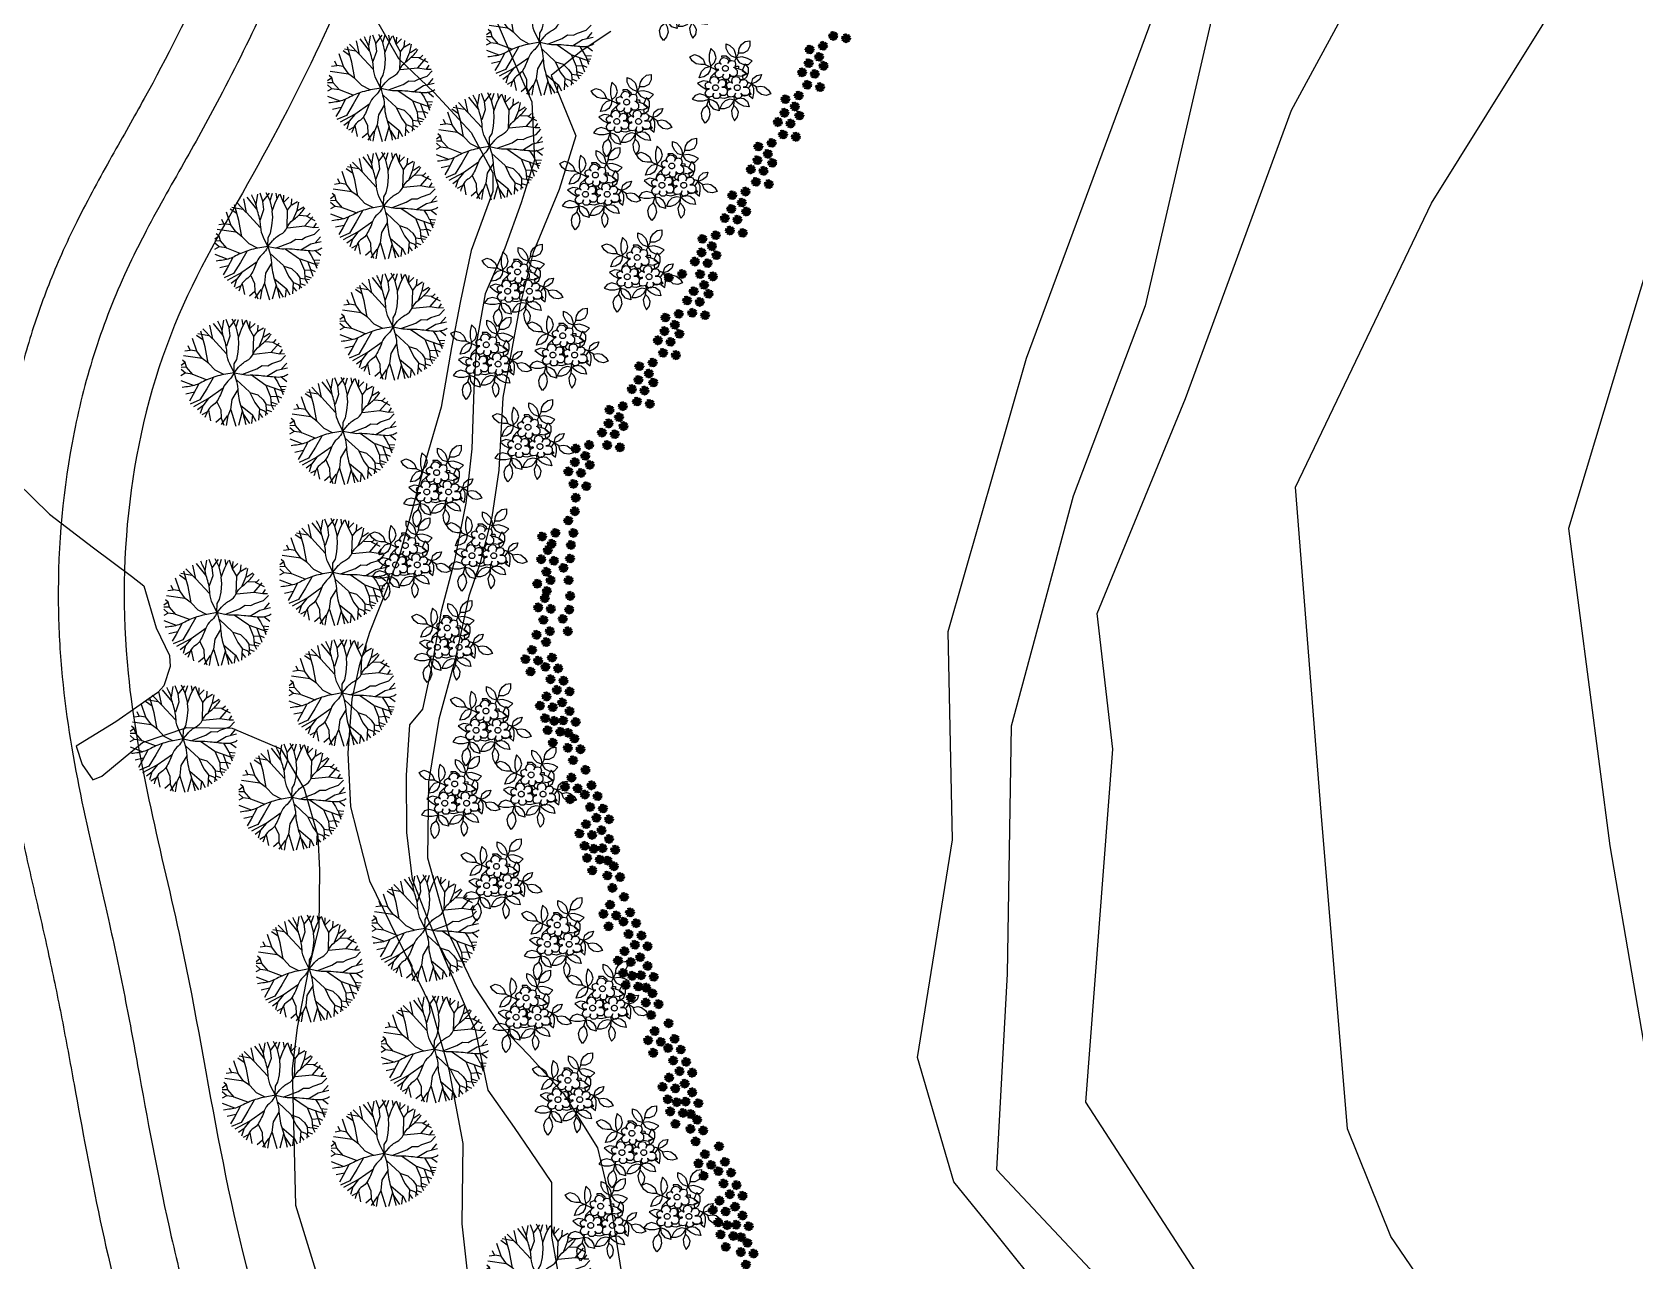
# Model space of a CAD drawing. Header units: millimetres. Extents: x 1101 to 4203, y 1053 to 1744.
# Drawn here: x 1181.4 to 1254.4, y 1649.6 to 1705.5 of the extents above; entities that cross this region are included whole.
import ezdxf

# ---------------------------------------------------------------- set-up
doc = ezdxf.new("R2010")
doc.units = ezdxf.units.MM
doc.layers.add('01_Fina', color=7, linetype='Continuous')
doc.layers.add('NEW_PLANTS', color=7, linetype='Continuous')
doc.styles.get("Standard").update_dxf_attribs({"font": 'arial.ttf'})

# ---------------------------------------------------------------- blocks, each defined once
blk = doc.blocks.new('shrubs1')
at = {"color": 70}
for points in [[(4340.8, 952, -0.243115), (4338.9, 955.2, -0.399574), (4342.1, 953.4, -0.151757), (4340.5, 953.9, -0.102993), (4340.8, 952, 4.231592)], [(4343.5, 951.8, -0.243115), (4341, 956.5, -0.399574), (4345.5, 953.8, -0.151757), (4343.2, 954.6, -0.102993), (4343.5, 951.8, 4.231592)], [(4344.5, 955, -0.243115), (4344.4, 958.8, -0.399574), (4346.3, 955.6, -0.151757), (4345.2, 956.8, -0.102993), (4344.5, 955, 4.231592)], [(4347, 950.2, -0.338305), (4347.7, 953.8, -0.306628), (4349.1, 949.7, -0.198031), (4347.9, 952, -0.284575), (4347, 950.2, 2.19888)], [(4349.4, 953.6, -0.243115), (4351.5, 958.5, -0.399574), (4352.1, 953.3, -0.151757), (4351.3, 955.6, -0.102993), (4349.4, 953.6, 4.231592)], [(4351.4, 952, -0.243115), (4354.6, 953.9, -0.399574), (4352.8, 950.6, -0.151757), (4353.3, 952.3, -0.102993), (4351.4, 952, 4.231592)], [(4353.6, 954.2, -0.243115), (4356.8, 956, -0.399574), (4355.1, 952.8, -0.151757), (4355.5, 954.4, -0.102993), (4353.6, 954.2, 4.231592)], [(4341.3, 946.2, -0.243115), (4336, 947.1, -0.399574), (4341, 948.9, -0.151757), (4338.9, 947.7, -0.102993), (4341.3, 946.2, 4.231592)], [(4339.9, 942.8, -0.243115), (4336.2, 942.8, -0.399574), (4339.3, 944.7, -0.151757), (4338.1, 943.6, -0.102993), (4339.9, 942.8, 4.231592)], [(4344.3, 940.9, -0.243115), (4340.3, 937.4, -0.399574), (4341.9, 942.4, -0.151757), (4341.7, 940, -0.102993), (4344.3, 940.9, 4.231592)], [(4343.5, 944.2, -0.243115), (4340.3, 942.3, -0.399574), (4342, 945.6, -0.151757), (4341.5, 943.9, -0.102993), (4343.5, 944.2, 4.231592)], [(4343.6, 948, -0.243115), (4340.4, 949.8, -0.399574), (4344, 949.9, -0.151757), (4342.4, 949.5, -0.102993), (4343.6, 948, 4.231592)], [(4346.3, 943.4, -0.338305), (4343, 941.8, -0.306628), (4345.4, 945.5, -0.198031), (4344.3, 943.1, -0.284575), (4346.3, 943.4, 2.19888)], [(4347.4, 937.5, -0.243115), (4345.6, 934.3, -0.399574), (4345.5, 937.9, -0.151757), (4345.9, 936.3, -0.102993), (4347.4, 937.5, 4.231592)], [(4350.4, 941.8, -0.243115), (4350.4, 938.1, -0.399574), (4348.5, 941.2, -0.151757), (4349.7, 940, -0.102993), (4350.4, 941.8, 4.231592)], [(4352.1, 938.3, -0.243115), (4352.1, 934.6, -0.399574), (4350.2, 937.7, -0.151757), (4351.4, 936.5, -0.102993), (4352.1, 938.3, 4.231592)], [(4351.8, 944.5, -0.243115), (4355.1, 942.6, -0.399574), (4351.4, 942.6, -0.151757), (4353, 942.9, -0.102993), (4351.8, 944.5, 4.231592)], [(4353.3, 941.7, -0.243115), (4356, 937.1, -0.399574), (4351.4, 939.6, -0.151757), (4353.7, 938.9, -0.102993), (4353.3, 941.7, 4.231592)], [(4352.8, 947.4, -0.338305), (4356.3, 946, -0.306628), (4352, 945.3, -0.198031), (4354.5, 946.1, -0.284575), (4352.8, 947.4, 2.19888)], [(4354.8, 944.1, -0.243115), (4359.1, 940.9, -0.399574), (4353.9, 941.4, -0.151757), (4356.3, 941.7, -0.102993), (4354.8, 944.1, 4.231592)], [(4355.3, 947.2, -0.243115), (4360.5, 946.2, -0.399574), (4355.6, 944.4, -0.151757), (4357.6, 945.7, -0.102993), (4355.3, 947.2, 4.231592)], [(4356.7, 950.5, -0.243115), (4360.4, 950.5, -0.399574), (4357.2, 948.6, -0.151757), (4358.5, 949.8, -0.102993), (4356.7, 950.5, 4.231592)]]:
    blk.add_lwpolyline(points, format="xyb", dxfattribs=at)
at = {"color": 46, "lineweight": 25}
for points in [[(4348.3, 946.7, 0.082733), (4340.6, 953.7, 20.273115)], [(4348.3, 946.7, 0.118288), (4343.4, 954.5, 14.536196)], [(4349.9, 949.1, 0.052373), (4351.3, 955.5, 35.05362)], [(4348.3, 946.7, 0.071347), (4339, 947.6, 7.890142)], [(4348.3, 946.7, 0.216963), (4341.6, 944.1, -0.417545)], [(4345.8, 936.4, -0.068386), (4348.3, 946.7, 3.442757)], [(4348.3, 946.7, -0.116255), (4353.2, 952.1, -0.060372)], [(4348.3, 946.7, -0.138137), (4358, 949.8, -6.895939)], [(4354.3, 946.2, 0.065358), (4348.3, 946.7, 1.516281)], [(4348.3, 946.7, -0.109166), (4349.7, 940.2, 0.286313)], [(4351.4, 936.7, 0.100215), (4350.9, 939.7, -1.505929)]]:
    blk.add_lwpolyline(points, format="xyb", dxfattribs=at)
for points in [[(4347.2, 953.2), (4345.2, 956.6)], [(4354.6, 953.5), (4355.4, 954.4)], [(4338.2, 943.6), (4340.3, 943.9)], [(4341.8, 940), (4343.1, 942.4)], [(4346.4, 948.9), (4342.3, 949.6)], [(4348.3, 946.7), (4344.5, 943.3)], [(4348.3, 946.7), (4348, 951.6)], [(4353.6, 939.1), (4348.3, 946.7)], [(4353, 943), (4349.9, 944.4)], [(4356.2, 941.8), (4354.5, 942.3)], [(4357.5, 945.6), (4355.4, 945.4)]]:
    blk.add_lwpolyline(points, dxfattribs=at)
at = {"color": 0, "flags": 1}
for tag, p in [('ITEM', (4350.4, 947)), ('SIZE', (4350.4, 945.8))]:
    blk.add_attdef(tag, p, '', height=0.5, dxfattribs=at)
blk = doc.blocks.new('s1')
blk.add_blockref('shrubs1', (0, 0))
blk = doc.blocks.new('shrubs')
at = {"layer": 'NEW_PLANTS', "color": 70, "linetype": 'Continuous'}
for points in [[(4503.76, 910), (4505.08, 910.66), (4506.4, 910.22), (4507.51, 909.33), (4508.17, 907.79), (4506.85, 907.79), (4505.52, 908.01), (4504.42, 908.89)], [(4509.71, 912.42), (4509.27, 910.66), (4509.27, 908.89), (4509.71, 907.35), (4510.82, 908.45), (4511.26, 909.78), (4510.82, 911.32)], [(4514.12, 913.75), (4515.23, 913.3), (4516.33, 912.2), (4516.77, 911.1), (4516.99, 909.78), (4515.67, 910.22), (4514.79, 911.1), (4514.12, 912.42)], [(4520.96, 914.63), (4520.96, 913.08), (4520.3, 911.76), (4518.98, 911.1), (4517.65, 911.1), (4517.87, 912.42), (4518.54, 913.53), (4519.64, 914.41)], [(4506.4, 904.04), (4507.07, 905.8), (4508.17, 906.91), (4509.71, 907.35), (4509.49, 906.03), (4508.83, 904.92), (4507.73, 904.26)], [(4521.62, 908.89), (4520.3, 909.55), (4518.76, 910), (4516.99, 909.78), (4517.87, 908.45), (4519.2, 907.79), (4520.52, 907.79)], [(4518.98, 903.38), (4520.08, 904.26), (4520.52, 905.58), (4520.52, 906.91), (4519.64, 908.01), (4518.73, 906.15), (4520.1, 905.12), (4518.73, 904.64)], [(4524.27, 904.92), (4523.83, 903.6), (4522.73, 902.72), (4521.4, 902.28), (4521.84, 903.82), (4522.95, 904.7)], [(4526.92, 899.41), (4525.59, 898.97), (4524.27, 899.19), (4523.17, 900.07), (4522.73, 901.39), (4524.05, 901.61), (4525.15, 901.39), (4526.25, 900.51)], [(4504.42, 897.86), (4505.96, 897.42), (4507.51, 897.42), (4509.27, 897.86), (4508.17, 898.97), (4506.63, 899.41), (4505.3, 898.97)], [(4512.14, 894.55), (4510.6, 895), (4509.49, 896.32), (4509.27, 897.86), (4510.37, 897.64), (4511.26, 896.98), (4511.92, 895.88)], [(4512.36, 895.22), (4513.68, 895.22), (4515.01, 895.66), (4515.89, 896.54), (4516.55, 897.64), (4515.23, 897.86), (4513.9, 897.42), (4513.02, 896.54)], [(4520.74, 895.66), (4519.2, 895.88), (4517.87, 896.54), (4516.55, 897.64), (4517.87, 898.3), (4519.2, 898.08), (4520.3, 897.2)], [(4508.17, 891.03), (4507.29, 892.35), (4507.07, 893.89), (4507.51, 895.22), (4508.61, 896.1), (4509.27, 895), (4509.49, 893.45), (4509.05, 892.13)], [(4516.55, 891.69), (4517.43, 892.79), (4517.65, 894.11), (4517.21, 895.22), (4516.33, 896.1), (4515.67, 894.55), (4515.89, 893.01)]]:
    blk.add_lwpolyline(points, close=True, dxfattribs=at)
for points in [[(4517.65, 911.1), (4516.51, 908.81)], [(4508.17, 907.79), (4511.04, 906.47), (4511.57, 906.06)], [(4512.61, 908.04), (4512.58, 907.98)], [(4515.38, 908.87), (4515.23, 909.33), (4514.12, 910.22), (4512.8, 910.22), (4512.94, 909.6)], [(4517.1, 904.86), (4517.21, 904.7), (4518.76, 904.48), (4520.08, 905.14), (4518.76, 906.25), (4517.63, 906.63), (4516.28, 906.94)], [(4516.73, 907.38), (4517.65, 907.35), (4517.7, 906.63), (4516.76, 906.69)], [(4509.02, 902.78), (4508.83, 902.94), (4507.51, 903.16), (4505.96, 902.5), (4507.29, 901.39), (4508.74, 900.56)], [(4511.15, 905.48), (4510.82, 905.36), (4509.71, 904.26), (4509.29, 902.8)], [(4511.78, 903.65), (4511.92, 903.82), (4511.94, 904.04)], [(4513.48, 903.84), (4513.12, 903.47)], [(4513.13, 903.47), (4513.24, 903.6)], [(4513.25, 904.76), (4513.28, 904.74)], [(4514.03, 901.09), (4514.12, 901.17), (4514.34, 902.72), (4514.11, 903.52)], [(4514.52, 903.52), (4515.14, 902.77)], [(4515.65, 904.51), (4515.23, 904.26), (4515.11, 904.26)], [(4515.42, 900.83), (4515.23, 901.17)], [(4518.78, 903.4), (4518.09, 903.48)], [(4518.37, 903.26), (4518.15, 903.21)], [(4522.73, 901.39), (4520.96, 902.5), (4520.15, 902.86)], [(4520.8, 899.88), (4521.27, 899.28), (4520.74, 898.97), (4521.84, 898.08), (4522.06, 899.63), (4522.06, 900.95), (4521.4, 902.28), (4520.74, 901.39), (4520.52, 900.95)], [(4508.61, 896.1), (4509.35, 898.5)], [(4515.25, 898.56), (4515.23, 898.53), (4513.68, 898.08), (4512.14, 898.3), (4512.11, 898.33)], [(4514.45, 900.25), (4514.6, 900.19)], [(4516.33, 896.1), (4516.55, 897.86), (4516.35, 898.68)], [(4516.8, 899.33), (4516.75, 899.35)], [(4520.8, 899.76), (4521.18, 899.19), (4519.42, 898.75), (4518.57, 898.85)]]:
    blk.add_lwpolyline(points, dxfattribs=at)
at = {"layer": 'NEW_PLANTS', "color": 30, "linetype": 'Continuous', "true_color": 0xf26722}
blk.add_lwpolyline([(4516.64, 906.81), (4517.3, 906.15), (4517.3, 905.06), (4516.64, 904.4), (4515.76, 904.4), (4515.11, 905.06), (4515.11, 904.18), (4514.67, 903.52), (4513.79, 903.52), (4513.13, 904.18), (4513.35, 905.06), (4513.13, 904.4), (4512.26, 903.96), (4511.38, 904.18), (4510.94, 905.06), (4511.38, 905.93), (4512.04, 906.37), (4511.38, 906.37), (4510.94, 907.25), (4511.16, 907.91), (4512.04, 908.34), (4512.7, 907.91), (4512.26, 908.56), (4512.7, 909.44), (4513.35, 909.88), (4514.23, 909.66), (4514.89, 909), (4514.67, 908.12), (4515.11, 908.78), (4515.76, 909), (4516.64, 908.78), (4516.86, 907.91), (4516.64, 907.03)], dxfattribs=at)
for points in [[(4513.1, 906.71, -0.098476), (4513.16, 907.03, -0.098485), (4513.34, 907.29, -0.098498), (4513.61, 907.47, -0.098507), (4513.93, 907.54, -0.098507), (4514.24, 907.47, -0.098498), (4514.51, 907.29, -0.098485), (4514.69, 907.03, -0.098476), (4514.75, 906.71, -0.098476), (4514.69, 906.39, -0.098485), (4514.51, 906.12, -0.098498), (4514.24, 905.94, -0.098507), (4513.93, 905.88, -0.098507), (4513.61, 905.94, -0.098498), (4513.34, 906.12, -0.098485), (4513.16, 906.39, -0.098476)], [(4510.27, 901.17, -0.098476), (4510.33, 901.49, -0.098485), (4510.51, 901.76, -0.098498), (4510.78, 901.94, -0.098507), (4511.1, 902, -0.098507), (4511.42, 901.94, -0.098498), (4511.68, 901.76, -0.098485), (4511.86, 901.49, -0.098476), (4511.93, 901.17, -0.098476), (4511.86, 900.86, -0.098485), (4511.68, 900.59, -0.098498), (4511.42, 900.41, -0.098507), (4511.1, 900.34, -0.098507), (4510.78, 900.41, -0.098498), (4510.51, 900.59, -0.098485), (4510.33, 900.86, -0.098476)], [(4516.51, 901.17, -0.098476), (4516.57, 901.49, -0.098485), (4516.75, 901.76, -0.098498), (4517.02, 901.94, -0.098507), (4517.34, 902, -0.098507), (4517.66, 901.94, -0.098498), (4517.93, 901.76, -0.098485), (4518.11, 901.49, -0.098476), (4518.17, 901.17, -0.098476), (4518.11, 900.86, -0.098485), (4517.93, 900.59, -0.098498), (4517.66, 900.41, -0.098507), (4517.34, 900.34, -0.098507), (4517.02, 900.41, -0.098498), (4516.75, 900.59, -0.098485), (4516.57, 900.86, -0.098476)]]:
    blk.add_lwpolyline(points, format="xyb", close=True, dxfattribs=at)
for points in [[(4509.41, 900.89), (4508.53, 900.89), (4508.1, 901.77), (4508.31, 902.43), (4509.19, 902.87), (4509.85, 902.43), (4509.41, 903.08), (4509.85, 903.96), (4510.51, 904.4), (4511.38, 904.18), (4512.04, 903.3), (4511.82, 902.43), (4512.26, 903.3), (4512.92, 903.52), (4513.79, 903.3), (4514.01, 902.43), (4513.79, 901.55), (4512.92, 901.33), (4513.79, 901.33), (4514.45, 900.67), (4514.45, 899.58), (4513.79, 898.92), (4512.92, 898.92), (4512.26, 899.58), (4512.48, 898.7), (4511.82, 898.04), (4510.94, 898.04), (4510.29, 898.7), (4510.51, 899.58), (4510.29, 898.7), (4509.41, 898.48), (4508.53, 898.7), (4508.1, 899.58), (4508.53, 900.46)], [(4515.54, 900.89), (4514.67, 900.89), (4514.23, 901.77), (4514.45, 902.43), (4515.33, 902.87), (4515.98, 902.43), (4515.76, 903.08), (4515.98, 903.96), (4516.86, 904.4), (4517.74, 904.18), (4518.17, 903.3), (4517.95, 902.43), (4518.39, 903.3), (4519.27, 903.52), (4519.93, 903.3), (4520.36, 902.43), (4519.93, 901.55), (4519.05, 901.33), (4520.15, 901.33), (4520.8, 900.67), (4520.8, 899.58), (4520.15, 898.92), (4519.05, 898.92), (4518.39, 899.58), (4518.61, 898.7), (4517.95, 898.04), (4517.08, 898.04), (4516.64, 898.7), (4516.86, 899.58), (4516.42, 898.7), (4515.54, 898.48), (4514.67, 898.7), (4514.45, 899.58), (4514.67, 900.46)]]:
    blk.add_lwpolyline(points, close=True, dxfattribs=at)
blk = doc.blocks.new('tree9')
at = {"color": 106}
for p, q in [((950.91, 449.87), (948.69, 452.66)), ((950.75, 450.95), (951.14, 453.4)), ((952.34, 451.69), (951.65, 453.57)), ((952.34, 451.63), (953.87, 453.57)), ((953.99, 451.86), (953.08, 453.69)), ((953.99, 451.86), (954.56, 453.63)), ((955.3, 451.58), (956.21, 453.34)), ((955.64, 452.2), (955.41, 453.57)), ((957.12, 451.41), (956.38, 453.4)), ((957.12, 451.41), (957.24, 453.12)), ((957.12, 451.41), (958.38, 452.66)), ((944.82, 446.22), (943.8, 449.19)), ((946.24, 448.84), (944.71, 449.87)), ((947.61, 449.81), (945.05, 450.27)), ((946.75, 447.25), (945.73, 450.84)), ((948.46, 449.12), (946.24, 451.41)), ((948.53, 449.07), (947.84, 452.26)), ((951.71, 445.6), (948.53, 449.07)), ((951.77, 447.47), (952.56, 449.81)), ((952.56, 449.81), (952.34, 451.63)), ((954.56, 449.53), (953.99, 451.86)), ((954.5, 449.41), (955.3, 451.58)), ((954.62, 447.99), (954.5, 449.41)), ((958.09, 449.64), (957.12, 451.41)), ((957.97, 445.49), (958.09, 449.64)), ((958.09, 449.64), (959, 450.84)), ((959, 450.84), (959.11, 452.31)), ((959.06, 450.84), (960.36, 451.63)), ((959.4, 447.42), (960.31, 449.58)), ((960.31, 449.58), (960.71, 451.47)), ((960.42, 449.53), (961.85, 450.44)), ((962.76, 448.33), (963.33, 448.9)), ((946.02, 444.46), (941.69, 445.09)), ((943.23, 446.39), (942.03, 446.22)), ((943.23, 446.46), (942.77, 447.47)), ((944.82, 446.22), (943.23, 446.46)), ((946.07, 444.46), (944.82, 446.22)), ((947.44, 443.43), (946.75, 447.25)), ((954.1, 444.23), (954.44, 445.94)), ((954.44, 445.94), (954.62, 447.99)), ((958.09, 445.54), (962.07, 445.94)), ((960.71, 448.44), (962.76, 448.33)), ((962.07, 445.94), (964.18, 445.6)), ((962.14, 445.94), (964.01, 448.11)), ((962.42, 448.28), (964.47, 447.25)), ((964.18, 445.6), (964.81, 446.57)), ((964.18, 445.6), (965.26, 445.65)), ((964.36, 444), (965.49, 445.2)), ((942.09, 443.6), (941.12, 442.87)), ((942.42, 442.46), (941.12, 442.41)), ((942.14, 441.05), (941.12, 441.95)), ((942.09, 443.6), (941.46, 444.12)), ((942.42, 442.46), (942.09, 443.6)), ((943.91, 440.76), (942.42, 442.46)), ((947.5, 443.43), (946.07, 444.46)), ((949.09, 441.78), (947.5, 443.43)), ((951.08, 440.76), (949.09, 441.78)), ((953.48, 441.27), (953.53, 443.27)), ((953.53, 443.27), (954.1, 444.23)), ((955.3, 440.76), (958.77, 442.06)), ((958.77, 442.06), (960.03, 442.87)), ((960.03, 442.87), (961.39, 442.81)), ((961.17, 440.36), (963.5, 441.78)), ((961.39, 442.81), (962.3, 443.32)), ((962.3, 443.32), (964.36, 444)), ((963.5, 441.78), (965.95, 442.35)), ((964.58, 442.06), (965.77, 443.43)), ((942.09, 441.05), (941.06, 440.48)), ((944.02, 438.19), (941.17, 439.27)), ((943.8, 440.81), (942.14, 441.05)), ((947.04, 439.56), (943.91, 440.76)), ((945.28, 438.59), (943.96, 436.08)), ((947.1, 437.45), (945.5, 434.83)), ((948.58, 440.02), (947.1, 437.45)), ((950.97, 437.57), (947.44, 435.07)), ((954.05, 439.56), (957.12, 436.72)), ((957.52, 440.65), (960.88, 438.31)), ((960.88, 438.31), (962.01, 435.58)), ((961, 438.25), (965.15, 436.77)), ((962.82, 437.57), (963.95, 434.26)), ((962.87, 440.19), (963.61, 439.05)), ((963.61, 439.05), (964.12, 438.08)), ((964.12, 438.08), (965.61, 437.97)), ((964.23, 438.08), (964.47, 437.23)), ((964.41, 440.3), (965.83, 439.16)), ((944.25, 436.66), (942.26, 436.2)), ((943.96, 436.08), (943.06, 434.55)), ((945.5, 434.83), (943.28, 433.86)), ((947.38, 435.07), (944.02, 433.24)), ((947.44, 435.07), (946.18, 433.47)), ((949.49, 434.43), (950.4, 432.5)), ((952.97, 434.95), (952.68, 432.61)), ((954.33, 437.23), (952.97, 434.95)), ((957.12, 436.72), (958.32, 434.21)), ((957.17, 436.6), (959, 436.03)), ((958.32, 434.21), (959.4, 432.78)), ((959, 436.03), (960.25, 434.83)), ((960.25, 434.83), (960.93, 433.81)), ((960.93, 433.81), (961, 432.56)), ((961, 433.75), (963.22, 433.42)), ((962.01, 435.58), (962.14, 433.7)), ((962.07, 435.64), (963.67, 435.75)), ((962.14, 433.7), (962.7, 432.61)), ((962.19, 434.32), (963.55, 433.86)), ((963.67, 435.75), (964.52, 435.35)), ((964.47, 437.23), (965.44, 437.34)), ((964.47, 437.23), (964.92, 436.08)), ((946.18, 433.42), (944.93, 432.5)), ((946.18, 433.47), (945.61, 431.64)), ((947.15, 431.99), (945.96, 431.36)), ((947.5, 432.45), (948.01, 429.94)), ((950.46, 430.68), (949.21, 429.6)), ((950.4, 432.5), (950.46, 430.68)), ((951.88, 431.13), (950.46, 429.09)), ((950.46, 430.62), (951.14, 428.97)), ((952.05, 431.13), (951.65, 428.85)), ((952.68, 432.61), (952.05, 431.13)), ((952.73, 432.5), (953.87, 428.74)), ((955.41, 432.1), (954.5, 428.85)), ((955.02, 433.64), (957.75, 431.36)), ((955.7, 431.42), (957.06, 429.31)), ((957.75, 431.36), (957.52, 429.37)), ((957.81, 431.31), (958.6, 429.88)), ((959.4, 432.78), (959.22, 430.1)), ((959.4, 431.64), (960.14, 430.74)), ((959.46, 432.73), (960.54, 432.33)), ((960.54, 432.33), (961.39, 431.48)), ((961, 432.56), (960.82, 431.19)), ((961.05, 432.56), (962.19, 432.16))]:
    blk.add_line(p, q, dxfattribs=at)
for points in [[(953.51, 441.18), (952.47, 443.26, -0.10411), (951.83, 445.71, 0.032984), (951.65, 447.25, 0.034072), (951.2, 449.01, -0.030956), (950.8, 450.55, 0.076171), (950.29, 451.98, -0.026216), (949.72, 453.17, 1.568784)], [(953.51, 441.18), (954.56, 442.46, -0.107856), (956.49, 444, 0.175024), (957.92, 445.49, -0.125464), (959.4, 447.36, 0.043348), (961.28, 449.07, 0.04978), (962.14, 450.21, -8.896609)], [(953.51, 441.18), (951.14, 440.76, 0.029099), (949.21, 440.3, 0.05336), (945.96, 438.94, -0.09082), (943.06, 437.97, -0.003401), (941.41, 437.74, 1.084963)], [(953.51, 441.18), (953.13, 440.53, -0.07796), (952.05, 439.22, 0.120857), (950.91, 437.57, -0.011392), (950.29, 436.03, -0.038005), (949.54, 434.61, -0.112949), (948.46, 433.53, 0.14803), (947.27, 432.16, 0.020427), (946.7, 430.74, 1.639795)], [(953.51, 441.18), (955.3, 440.81, 0.056937), (957.24, 440.65, -0.035612), (959.79, 440.53, 0.008822), (963.33, 440.19, 0.099585), (965.2, 440.41, 0.073278), (966.12, 440.87, -1.918828)], [(953.51, 441.18), (953.94, 439.67, -0.054456), (954.33, 437.34, 0.065281), (955.13, 433.13, -0.028329), (956.21, 429.09, 4.035528)]]:
    blk.add_lwpolyline(points, format="xyb", dxfattribs=at)
at = {"color": 106, "flags": 1}
for tag, p in [('ITEM', (953.79, 443.71)), ('SIZE', (953.53, 441.16))]:
    blk.add_attdef(tag, p, '', height=2.09, dxfattribs=at)
blk = doc.blocks.new('Borde del rio puyo')
for name, p, xscale, yscale, zscale in [('shrubs', (495.016, 1563.786), 0.1586335689872081, 0.1586335689872081, 0.1586335689872081), ('tree9', (1018.523, 1618.996), 0.1950770953426661, 0.1950770953426661, 0.1950770953426661), ('tree9', (1011.291, 1616.905), 0.1950770953426661, 0.1950770953426661, 0.1950770953426661), ('shrubs', (496.92, 1560.035), 0.1586335689872081, 0.1586335689872081, 0.1586335689872081), ('shrubs', (492.427, 1558.5), 0.1586335689872081, 0.1586335689872081, 0.1586335689872081), ('tree9', (1016.241, 1614.251), 0.1950770953426661, 0.1950770953426661, 0.1950770953426661), ('shrubs', (491.003, 1555.184), 0.1586335689872081, 0.1586335689872081, 0.1586335689872081), ('shrubs', (494.483, 1555.597), 0.1586335689872081, 0.1586335689872081, 0.1586335689872081), ('tree9', (1011.429, 1611.547), 0.1950770953426661, 0.1950770953426661, 0.1950770953426661), ('tree9', (1006.16, 1609.707), 0.1950770953426661, 0.1950770953426661, 0.1950770953426661), ('shrubs', (492.907, 1551.433), 0.1586335689872081, 0.1586335689872081, 0.1586335689872081), ('shrubs', (487.462, 1550.776), 0.1586335689872081, 0.1586335689872081, 0.1586335689872081), ('tree9', (1011.854, 1606.049), 0.1950770953426661, 0.1950770953426661, 0.1950770953426661), ('shrubs', (489.518, 1547.872), 0.1586335689872081, 0.1586335689872081, 0.1586335689872081), ('tree9', (1004.621, 1603.959), 0.1950770953426661, 0.1950770953426661, 0.1950770953426661), ('shrubs', (486.039, 1547.459), 0.1586335689872081, 0.1586335689872081, 0.1586335689872081), ('tree9', (1009.572, 1601.305), 0.1950770953426661, 0.1950770953426661, 0.1950770953426661), ('shrubs', (487.942, 1543.709), 0.1586335689872081, 0.1586335689872081, 0.1586335689872081), ('shrubs', (483.783, 1541.643), 0.1586335689872081, 0.1586335689872081, 0.1586335689872081), ('tree9', (1009.112, 1594.886), 0.1950770953426661, 0.1950770953426661, 0.1950770953426661), ('shrubs', (482.36, 1538.326), 0.1586335689872081, 0.1586335689872081, 0.1586335689872081), ('shrubs', (485.839, 1538.74), 0.1586335689872081, 0.1586335689872081, 0.1586335689872081), ('tree9', (1003.844, 1593.046), 0.1950770953426661, 0.1950770953426661, 0.1950770953426661), ('shrubs', (484.263, 1534.576), 0.1586335689872081, 0.1586335689872081, 0.1586335689872081), ('tree9', (1009.537, 1589.388), 0.1950770953426661, 0.1950770953426661, 0.1950770953426661), ('tree9', (1002.305, 1587.298), 0.1950770953426661, 0.1950770953426661, 0.1950770953426661), ('shrubs', (486.026, 1530.797), 0.1586335689872081, 0.1586335689872081, 0.1586335689872081), ('tree9', (1007.255, 1584.643), 0.1950770953426661, 0.1950770953426661, 0.1950770953426661), ('shrubs', (484.603, 1527.48), 0.1586335689872081, 0.1586335689872081, 0.1586335689872081), ('shrubs', (488.082, 1527.893), 0.1586335689872081, 0.1586335689872081, 0.1586335689872081), ('shrubs', (486.506, 1523.73), 0.1586335689872081, 0.1586335689872081, 0.1586335689872081), ('tree9', (1013.307, 1578.671), 0.1950770953426661, 0.1950770953426661, 0.1950770953426661), ('shrubs', (489.272, 1521.06), 0.1586335689872081, 0.1586335689872081, 0.1586335689872081), ('tree9', (1008.038, 1576.832), 0.1950770953426661, 0.1950770953426661, 0.1950770953426661), ('shrubs', (491.328, 1518.157), 0.1586335689872081, 0.1586335689872081, 0.1586335689872081), ('shrubs', (487.849, 1517.744), 0.1586335689872081, 0.1586335689872081, 0.1586335689872081), ('tree9', (1013.732, 1573.174), 0.1950770953426661, 0.1950770953426661, 0.1950770953426661), ('tree9', (1006.5, 1571.084), 0.1950770953426661, 0.1950770953426661, 0.1950770953426661), ('shrubs', (489.752, 1513.993), 0.1586335689872081, 0.1586335689872081, 0.1586335689872081), ('tree9', (1011.45, 1568.429), 0.1950770953426661, 0.1950770953426661, 0.1950770953426661), ('shrubs', (492.665, 1511.583), 0.1586335689872081, 0.1586335689872081, 0.1586335689872081), ('shrubs', (494.721, 1508.68), 0.1586335689872081, 0.1586335689872081, 0.1586335689872081), ('shrubs', (491.242, 1508.267), 0.1586335689872081, 0.1586335689872081, 0.1586335689872081), ('tree9', (1018.466, 1562.775), 0.1950770953426661, 0.1950770953426661, 0.1950770953426661)]:
    blk.add_blockref(name, p, dxfattribs=dict(xscale=xscale, yscale=yscale, zscale=zscale))
at = {"xscale": 0.01683469536077231, "yscale": 0.01683469536077231, "zscale": 0.01683469536077231, "rotation": 340.6712882891238}
for p in [(1143.539, 1714.535), (1144.123, 1714.431), (1142.461, 1713.92), (1142.892, 1713.588), (1143.067, 1714.085), (1142.119, 1712.879), (1142.418, 1713.3), (1142.696, 1712.81), (1143.096, 1713.178), (1142.353, 1712.314), (1142.936, 1712.21), (1141.359, 1711.661), (1141.79, 1711.329), (1141.964, 1711.826), (1141.017, 1710.62), (1141.316, 1711.042), (1141.594, 1710.551), (1141.994, 1710.919), (1141.251, 1710.055), (1141.834, 1709.951), (1140.128, 1709.507), (1140.559, 1709.175), (1140.734, 1709.672), (1139.786, 1708.467), (1140.085, 1708.888), (1140.363, 1708.398), (1140.763, 1708.766), (1140.02, 1707.901), (1140.603, 1707.797), (1138.942, 1707.29), (1139.373, 1706.958), (1139.547, 1707.455), (1138.599, 1706.25), (1138.898, 1706.671), (1139.177, 1706.181), (1139.577, 1706.549), (1138.19, 1705.472), (1138.834, 1705.684), (1139.417, 1705.58), (1137.541, 1704.688), (1137.584, 1705.307), (1138.015, 1704.975), (1137.242, 1704.267), (1137.82, 1704.198), (1138.219, 1704.565), (1136.052, 1703.543), (1136.657, 1703.708), (1137.476, 1703.701), (1137.66, 1703.211), (1138.059, 1703.597), (1136.886, 1702.502), (1137.185, 1702.923), (1137.464, 1702.433), (1137.864, 1702.801), (1135.901, 1701.727), (1136.506, 1701.893), (1137.121, 1701.937), (1137.704, 1701.833), (1135.857, 1701.108), (1136.332, 1701.395), (1136.536, 1700.986), (1135.558, 1700.687), (1136.136, 1700.618), (1135.32, 1699.676), (1135.793, 1700.121), (1136.376, 1700.017), (1134.671, 1698.891), (1134.714, 1699.51), (1135.145, 1699.178), (1134.372, 1698.47), (1134.95, 1698.401), (1135.349, 1698.769), (1133.357, 1697.527), (1133.962, 1697.692), (1134.606, 1697.904), (1135.19, 1697.801), (1133.313, 1696.908), (1133.788, 1697.195), (1133.992, 1696.786), (1132.43, 1695.928), (1133.015, 1696.487), (1133.249, 1695.921), (1133.592, 1696.418), (1131.781, 1695.144), (1131.824, 1695.763), (1132.255, 1695.431), (1133.832, 1695.817), (1131.482, 1694.723), (1132.06, 1694.654), (1132.459, 1695.022), (1131.716, 1694.157), (1132.3, 1694.053), (1131.822, 1693.528), (1131.48, 1692.488), (1131.779, 1692.909), (1130.29, 1691.764), (1130.895, 1691.929), (1131.714, 1691.922), (1130.548, 1691.145), (1130.721, 1691.432), (1131.56, 1690.759), (1131.603, 1691.378), (1130.249, 1690.724), (1130.483, 1690.158), (1130.827, 1690.655), (1131.261, 1690.338), (1130.071, 1689.614), (1130.676, 1689.779), (1131.495, 1689.772), (1130.411, 1688.956), (1130.501, 1689.282), (1131.569, 1689.056), (1130.113, 1688.535), (1130.347, 1687.969), (1130.69, 1688.466), (1131.227, 1688.015), (1131.526, 1688.436), (1130.037, 1687.291), (1130.642, 1687.456), (1131.461, 1687.449), (1129.83, 1686.604), (1130.467, 1686.959), (1129.531, 1686.183), (1130.109, 1686.114), (1130.44, 1685.832), (1130.739, 1686.253), (1131.018, 1685.763), (1129.766, 1685.617), (1130.674, 1685.266), (1131.262, 1685.2), (1130.491, 1684.486), (1130.963, 1684.779), (1131.197, 1684.213), (1131.54, 1684.71), (1130.192, 1684.065), (1130.426, 1683.499), (1130.77, 1683.996), (1131.539, 1683.814), (1130.54, 1682.949), (1130.839, 1683.37), (1131.118, 1682.88), (1131.24, 1683.393), (1131.475, 1682.827), (1131.818, 1683.324), (1130.774, 1682.383), (1131.461, 1682.149), (1131.76, 1682.57), (1132.039, 1682.08), (1131.695, 1681.583), (1131.627, 1680.791), (1132.264, 1681.146), (1131.328, 1680.37), (1131.906, 1680.301), (1132.237, 1680.019), (1132.536, 1680.44), (1132.814, 1679.95), (1131.562, 1679.804), (1132.471, 1679.453), (1133.058, 1679.387), (1132.287, 1678.672), (1132.759, 1678.965), (1132.993, 1678.4), (1133.337, 1678.896), (1131.988, 1678.251), (1132.222, 1677.686), (1132.566, 1678.182), (1133.336, 1678), (1132.336, 1677.135), (1132.635, 1677.556), (1132.914, 1677.066), (1133.037, 1677.579), (1133.271, 1677.014), (1133.615, 1677.51), (1132.571, 1676.57), (1133.258, 1676.336), (1133.556, 1676.757), (1133.835, 1676.267), (1133.492, 1675.77), (1133.38, 1675.01), (1134.017, 1675.365), (1133.081, 1674.589), (1133.315, 1674.023), (1133.659, 1674.52), (1133.99, 1674.238), (1134.289, 1674.659), (1134.567, 1674.169), (1134.224, 1673.672), (1134.811, 1673.606), (1134.04, 1672.892), (1134.512, 1673.185), (1134.746, 1672.619), (1135.09, 1673.116), (1133.741, 1672.47), (1133.975, 1671.905), (1134.319, 1672.401), (1134.79, 1671.798), (1135.089, 1672.22), (1134.089, 1671.354), (1134.388, 1671.776), (1134.667, 1671.285), (1135.024, 1671.233), (1135.368, 1671.729), (1134.323, 1670.789), (1135.01, 1670.555), (1135.309, 1670.976), (1135.588, 1670.486), (1135.245, 1669.989), (1136.047, 1669.615), (1135.41, 1669.26), (1136.319, 1668.909), (1135.111, 1668.839), (1135.345, 1668.273), (1135.689, 1668.77), (1136.02, 1668.488), (1136.598, 1668.419), (1136.254, 1667.922), (1136.542, 1667.435), (1136.841, 1667.856), (1135.771, 1666.72), (1136.07, 1667.142), (1136.777, 1666.869), (1137.12, 1667.365), (1136.006, 1666.155), (1136.349, 1666.651), (1136.418, 1666.026), (1136.82, 1666.048), (1137.119, 1666.47), (1137.398, 1665.979), (1136.119, 1665.604), (1136.697, 1665.535), (1137.054, 1665.483), (1136.354, 1665.039), (1137.041, 1664.805), (1137.34, 1665.226), (1137.618, 1664.736), (1137.275, 1664.239), (1138.338, 1664.015), (1137.401, 1663.239), (1137.7, 1663.66), (1137.979, 1663.17), (1138.609, 1663.309), (1137.636, 1662.673), (1138.31, 1662.888), (1138.545, 1662.322), (1138.888, 1662.819), (1138.833, 1661.834), (1139.132, 1662.255), (1139.411, 1661.765), (1138.062, 1661.12), (1138.361, 1661.541), (1138.64, 1661.051), (1139.067, 1661.269), (1139.409, 1660.869), (1138.296, 1660.554), (1138.709, 1660.425), (1139.111, 1660.448), (1139.688, 1660.379), (1138.41, 1660.004), (1138.644, 1659.439), (1138.988, 1659.935), (1139.345, 1659.883), (1139.63, 1659.626), (1139.331, 1659.205), (1139.909, 1659.136), (1139.565, 1658.639)]:
    blk.add_blockref('s1', p, dxfattribs=at)

msp = doc.modelspace()

# ---------------------------------------------------------------- linework, layer by layer
for points, knots in [([(1200.729, 1743.865), (1199.28, 1738.059), (1197.848, 1732.333), (1194.958, 1722.492), (1193.583, 1718.313), (1190.406, 1710.195), (1188.604, 1706.254), (1186.306, 1702.08), (1186.068, 1701.655), (1185.572, 1700.777), (1185.315, 1700.326), (1184.534, 1698.931), (1183.993, 1697.946), (1183.23, 1696.409), (1182.995, 1695.913), (1182.568, 1694.951), (1182.374, 1694.49), (1182.011, 1693.566), (1181.84, 1693.101), (1181.357, 1691.698), (1181.076, 1690.753), (1180.348, 1687.896), (1180.017, 1685.964), (1179.67, 1682.465), (1179.607, 1680.899), (1179.643, 1678.428), (1179.686, 1677.517), (1179.815, 1675.879), (1179.892, 1675.15), (1180.077, 1673.725), (1180.184, 1673.027), (1180.535, 1670.969), (1180.81, 1669.65), (1181.313, 1667.378), (1181.538, 1666.407), (1181.91, 1664.791), (1182.061, 1664.132), (1182.307, 1663.008), (1182.406, 1662.54), (1182.602, 1661.587), (1182.697, 1661.105), (1182.979, 1659.647), (1183.161, 1658.656), (1183.713, 1655.637), (1184.087, 1653.561), (1184.986, 1649.323), (1185.51, 1647.16), (1186.495, 1644.005), (1186.835, 1643.02), (1187.561, 1641.107), (1187.947, 1640.172), (1189.154, 1637.425), (1190.02, 1635.67), (1191.318, 1633.158), (1191.742, 1632.356), (1192.163, 1631.565)], [0, 0, 0, 0, 17.907863, 17.907863, 31.645947, 31.645947, 45.384032, 45.384032, 46.917602, 46.917602, 48.451171, 48.451171, 51.518311, 51.518311, 52.911338, 52.911338, 54.135599, 54.135599, 55.359859, 55.359859, 57.80838, 57.80838, 62.705421, 62.705421, 66.660397, 66.660397, 68.983232, 68.983232, 70.860394, 70.860394, 72.737555, 72.737555, 76.491878, 76.491878, 79.430836, 79.430836, 81.515168, 81.515168, 83.047934, 83.047934, 84.5807, 84.5807, 87.646233, 87.646233, 93.777297, 93.777297, 99.908361, 99.908361, 102.648354, 102.648354, 105.388348, 105.388348, 110.868334, 110.868334, 113.502397, 113.502397, 113.502397, 113.502397]), ([(1203.64, 1743.138), (1202.19, 1737.333), (1200.75, 1731.568), (1198.53, 1724.008), (1197.943, 1722.11), (1196.316, 1717.171), (1195.22, 1714.157), (1192.781, 1708.241), (1191.441, 1705.341), (1189.681, 1701.999), (1189.399, 1701.476), (1188.538, 1699.916), (1187.923, 1698.854), (1186.697, 1696.633), (1186.087, 1695.474), (1185.272, 1693.653), (1185.025, 1693.05), (1184.571, 1691.837), (1184.363, 1691.224), (1183.794, 1689.368), (1183.488, 1688.109), (1182.778, 1684.298), (1182.581, 1681.711), (1182.654, 1678.157), (1182.712, 1677.169), (1182.994, 1674.227), (1183.324, 1672.336), (1184.082, 1668.67), (1184.51, 1666.893), (1185.038, 1664.562), (1185.167, 1663.978), (1185.414, 1662.814), (1185.533, 1662.227), (1185.881, 1660.455), (1186.1, 1659.259), (1186.762, 1655.636), (1187.207, 1653.176), (1188.053, 1649.46), (1188.367, 1648.212), (1188.966, 1646.138), (1189.225, 1645.311), (1190.078, 1642.84), (1190.736, 1641.242), (1192.151, 1638.128), (1192.908, 1636.61), (1194.498, 1633.546), (1195.332, 1632.003), (1196.91, 1629.04), (1197.663, 1627.604), (1199.154, 1624.721), (1199.891, 1623.276), (1201.51, 1620.065), (1202.389, 1618.297), (1204.974, 1613.056), (1206.689, 1609.518), (1209.205, 1604.957), (1209.822, 1603.886), (1211.08, 1601.78), (1211.722, 1600.742), (1212.506, 1599.501), (1212.641, 1599.288), (1212.776, 1599.076), (1215.466, 1594.913), (1215.879, 1594.279), (1216.843, 1592.792), (1217.388, 1591.943), (1218.486, 1590.222), (1219.04, 1589.352), (1220.739, 1586.733), (1221.923, 1584.977), (1223.619, 1582.759), (1224.018, 1582.256), (1224.825, 1581.275), (1225.234, 1580.795), (1226.468, 1579.376), (1227.301, 1578.462), (1228.845, 1576.786), (1229.557, 1576.02), (1230.81, 1574.648), (1231.357, 1574.041), (1232.224, 1573.048), (1232.553, 1572.663), (1233.118, 1571.984), (1233.357, 1571.69), (1233.841, 1571.087), (1234.085, 1570.779), (1234.824, 1569.843), (1235.328, 1569.201), (1236.217, 1568.115), (1236.588, 1567.674), (1237.313, 1566.852), (1237.662, 1566.475), (1238.368, 1565.742), (1238.728, 1565.385), (1239.825, 1564.338), (1240.579, 1563.674), (1242.895, 1561.769), (1244.511, 1560.616), (1248.19, 1558.224), (1250.272, 1557.022), (1252.359, 1555.868)], [0, 0, 0, 0, 17.905649, 17.905649, 23.968191, 23.968191, 33.813234, 33.813234, 43.658276, 43.658276, 45.497172, 45.497172, 49.174964, 49.174964, 52.852755, 52.852755, 54.605725, 54.605725, 56.358695, 56.358695, 59.864635, 59.864635, 66.876515, 66.876515, 69.590889, 69.590889, 75.019638, 75.019638, 80.448386, 80.448386, 82.282709, 82.282709, 84.117032, 84.117032, 87.785677, 87.785677, 95.122968, 95.122968, 98.825623, 98.825623, 101.284882, 101.284882, 106.203399, 106.203399, 111.121916, 111.121916, 116.317436, 116.317436, 121.218243, 121.218243, 126.11905, 126.11905, 132.078779, 132.078779, 143.710326, 143.710326, 147.3025, 147.3025, 150.894674, 150.894674, 151.641396, 151.641396, 151.641396, 153.914331, 153.914331, 156.975995, 156.975995, 160.037659, 160.037659, 166.160986, 166.160986, 167.975509, 167.975509, 169.790031, 169.790031, 173.419076, 173.419076, 176.564807, 176.564807, 179.078068, 179.078068, 180.662135, 180.662135, 181.858132, 181.858132, 183.054128, 183.054128, 185.446122, 185.446122, 187.069602, 187.069602, 188.485565, 188.485565, 189.901527, 189.901527, 192.733452, 192.733452, 198.397302, 198.397302, 205.330694, 205.330694, 205.330694, 205.330694])]:
    msp.add_open_spline(points, degree=3, knots=knots)
msp.add_spline([(1206.55, 1742.411), (1198.036, 1713.245), (1191.712, 1699.458), (1188.115, 1692.655), (1185.804, 1676.355), (1188.204, 1664.121), (1192.37, 1645.395), (1198.957, 1631.579), (1205.919, 1617.923), (1212.006, 1606.116), (1219.798, 1593.741), (1226.027, 1584.556), (1235.412, 1573.916), (1239.381, 1569.044), (1262.456, 1553.753), (1273.817, 1547.943), (1292.279, 1545.864), (1304.629, 1545.032), (1323.86, 1547.241), (1343.768, 1554.244), (1348.177, 1560.24), (1355.099, 1558.478), (1361.05, 1563.528), (1368.811, 1564.744), (1375.81, 1569.684), (1387.223, 1575.308), (1397.875, 1585.58), (1409.717, 1597.182), (1418.41, 1615.582), (1419.855, 1625.077), (1420.374, 1641.997), (1422.228, 1651.701), (1429.173, 1651.447), (1435.26, 1654.709), (1443.361, 1656.59), (1455.3, 1651.182), (1462.27, 1643.182), (1465.927, 1633.22), (1474.194, 1620.717), (1478.652, 1616.668), (1481.052, 1602.658), (1484.132, 1591.314), (1484.891, 1574.332), (1484.358, 1564.209), (1486.422, 1559.181), (1489.394, 1548.073), (1492.669, 1543.867), (1495.886, 1536.945), (1501.551, 1533.066), (1522.852, 1526.997), (1548.84, 1524.652), (1563.366, 1519.91), (1597.015, 1518.916), (1608.069, 1518.759), (1621.874, 1530.8), (1629.228, 1540.852), (1637.328, 1541.751), (1654.578, 1528.415), (1666.447, 1514.072), (1678.809, 1502.283), (1683.259, 1485.417), (1688.258, 1473.248), (1696.093, 1461.999), (1707.128, 1455.142), (1716.579, 1451.321), (1728.091, 1440.45), (1739.119, 1428.492), (1751.998, 1419.885), (1768.138, 1407.716), (1779.751, 1403.892), (1792.302, 1394.742), (1800.327, 1389.872), (1811.751, 1382.948), (1818.472, 1377.635), (1820.168, 1369.015), (1828.212, 1360.848), (1834.333, 1353.311), (1847.27, 1343.538), (1858.598, 1336.789), (1868.42, 1330.801), (1878.399, 1329.631), (1894.155, 1331.085)], degree=3)
at = {"layer": '01_Fina'}
for points in [[(1255.692, 1617.594), (1247.712, 1625.114), (1241.402, 1631.934), (1236.252, 1636.974), (1230.372, 1644.014), (1227.422, 1648.194), (1225.412, 1650.714), (1223.372, 1653.204), (1221.718, 1658.865), (1223.308, 1668.771), (1223.12, 1678.243), (1226.678, 1690.693), (1232.854, 1707.361), (1235.38, 1713.529), (1238.279, 1720.165), (1241.366, 1728.596), (1240.805, 1734.016), (1240.616, 1741.263)], [(1256.532, 1625.164), (1253.472, 1629.554), (1249.672, 1633.864), (1243.122, 1640.674), (1235.742, 1647.044), (1235.032, 1647.924), (1234.552, 1648.854), (1229.375, 1656.837), (1230.61, 1672.888), (1229.904, 1679.062), (1233.909, 1688.858), (1238.734, 1701.969), (1243.562, 1710.879), (1247.152, 1723.344), (1248.449, 1729.308), (1248.919, 1738.421), (1248.779, 1741.263)], [(1256.512, 1633.914), (1254.362, 1637.454), (1251.272, 1641.254), (1247.932, 1644.674), (1245.242, 1647.804), (1243.262, 1650.724), (1241.292, 1655.624), (1240.096, 1670.034), (1238.917, 1684.819), (1245.107, 1697.737), (1252.656, 1709.853), (1256.135, 1727.878)], [(1255.403, 1696.438), (1251.34, 1682.938), (1253.23, 1668.494), (1255.382, 1655.934)]]:
    msp.add_lwpolyline(points, dxfattribs=at)
at = {"layer": '01_Fina', "linetype": 'Continuous'}
for points in [[(1246.137, 1741.263), (1246.407, 1737.61), (1246.22, 1730.781), (1241.912, 1721.405), (1235.639, 1708.496), (1232.082, 1693.061), (1228.8, 1684.413), (1225.991, 1673.935), (1225.802, 1662.679), (1225.322, 1653.774), (1229.582, 1649.234), (1234.072, 1643.754), (1243.122, 1634.304), (1245.582, 1631.544), (1249.002, 1628.114), (1253.062, 1623.574), (1258.742, 1616.674)], [(1196.982, 1706.274), (1198.112, 1704.314), (1199.732, 1702.774), (1201.412, 1700.954), (1202.402, 1699.124), (1202.392, 1698.274), (1201.412, 1695.584), (1200.932, 1693.294), (1200.522, 1691.164), (1200.042, 1688.454), (1199.372, 1686.114), (1198.692, 1683.674), (1198.202, 1681.854), (1197.572, 1680.184), (1196.782, 1678.204), (1196.312, 1676.684), (1195.982, 1675.164), (1195.802, 1672.724), (1195.922, 1670.274), (1196.792, 1666.904), (1199.582, 1661.184), (1200.402, 1658.324), (1201.032, 1654.954), (1200.982, 1651.304), (1201.542, 1646.364)], [(1202.452, 1706.314), (1203.342, 1704.224), (1204.172, 1702.344), (1204.302, 1699.694), (1203.692, 1697.754), (1202.952, 1695.684), (1202.052, 1693.614), (1201.662, 1691.414), (1201.542, 1689.264), (1201.442, 1686.564), (1201.172, 1684.084), (1200.642, 1681.414), (1200.042, 1679.174), (1199.632, 1676.764), (1199.202, 1674.714), (1198.602, 1674.004), (1198.452, 1671.714), (1198.472, 1669.104), (1198.732, 1666.974), (1199.372, 1665.344), (1200.402, 1662.894), (1201.002, 1661.514), (1201.592, 1660.124), (1202.172, 1657.374), (1203.372, 1655.674), (1204.112, 1654.594), (1205.062, 1653.184), (1205.062, 1650.744), (1205.832, 1646.424)], [(1207.772, 1705.554), (1206.412, 1704.654), (1205.052, 1703.544), (1206.172, 1700.794), (1205.422, 1698.354), (1204.232, 1695.494), (1203.632, 1693.064), (1202.852, 1688.894), (1202.672, 1685.594), (1202.352, 1683.444), (1201.802, 1681.334), (1201.302, 1679.854), (1200.692, 1676.994), (1199.942, 1674.264), (1199.472, 1671.394), (1199.432, 1667.944), (1200.392, 1664.484), (1201.512, 1662.164), (1202.722, 1660.334), (1204.052, 1658.964), (1205.612, 1657.224), (1207.162, 1654.754), (1207.712, 1652.454), (1208.242, 1649.134)], [(1180.732, 1685.054), (1182.222, 1683.594), (1184.222, 1682.054), (1185.952, 1680.774), (1186.512, 1680.334), (1187.082, 1678.414), (1187.682, 1677.154), (1187.722, 1676.654), (1187.432, 1675.784), (1187.162, 1675.474), (1185.252, 1674.134), (1183.442, 1673.034), (1183.712, 1672.204), (1184.192, 1671.494), (1184.612, 1671.674), (1186.452, 1673.194), (1188.472, 1673.874), (1190.532, 1673.854), (1192.752, 1672.914), (1193.812, 1671.084), (1194.442, 1668.944), (1194.512, 1667.394), (1194.482, 1664.794), (1193.992, 1662.814), (1193.502, 1660.234), (1193.272, 1658.354), (1193.422, 1652.144), (1195.892, 1644.104)]]:
    msp.add_lwpolyline(points, dxfattribs=at)

# ---------------------------------------------------------------- block references
msp.add_blockref('Borde del rio puyo', (0, 0))

doc.saveas('drawing.dxf')
